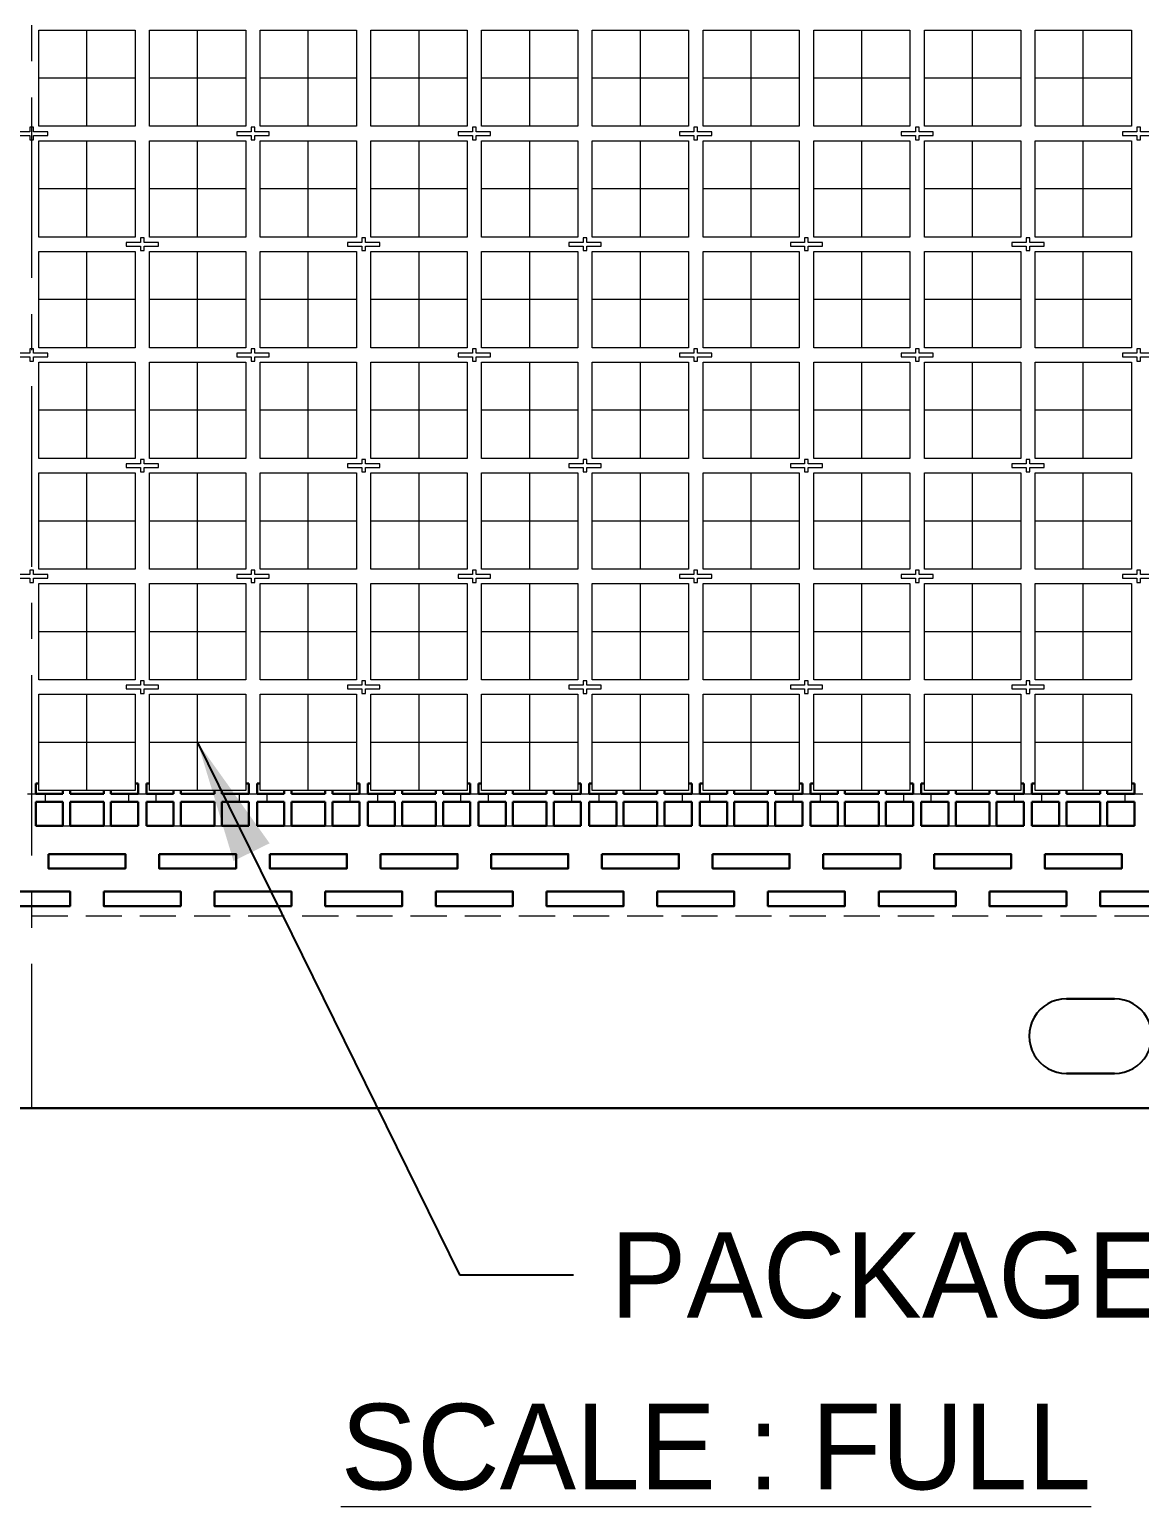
# Model space of a CAD drawing. Extents: x 1030 to 1169, y -270 to -166.
# Drawn here: x 1098.35 to 1121.41, y -270.36 to -239.67 of the extents above; entities that cross this region are included whole.
import ezdxf

# ---------------------------------------------------------------- set-up
doc = ezdxf.new("R2010")
doc.units = 0
doc.header["$LTSCALE"] = 3
doc.header["$MEASUREMENT"] = 0
for name, pattern in [('CENTER', [2, 1.25, -0.25, 0.25, -0.25]), ('HIDDEN', [0.375, 0.25, -0.125]), ('PHANTOM', [2.5, 1.25, -0.25, 0.25, -0.25, 0.25, -0.25])]:
    doc.linetypes.add(name, pattern=pattern)
doc.layers.add('5', color=90, linetype='Continuous')
for name, color, linetype, lineweight in [('CLIN', 1, 'CENTER', 15), ('DIM', 4, 'Continuous', 13), ('FULL METAL', 33, 'HIDDEN', 15), ('HIDN', 6, 'HIDDEN', 15), ('HIDN2', 3, 'HIDDEN', 15), ('OBJ', 3, 'Continuous', 30), ('OBJ1', 7, 'Continuous', 30), ('OBJ3', 40, 'Continuous', 30), ('PHANTOM', 5, 'PHANTOM', 15), ('TEXT', 2, 'Continuous', 20)]:
    doc.layers.add(name, color=color, linetype=linetype, lineweight=lineweight)
doc.dimstyles.new('3DEC X 1', dxfattribs={"dimtxt": 1.778, "dimasz": 2.54, "dimexe": 0.762, "dimexo": 0.762, "dimgap": 0.762, "dimtad": 0, "dimdec": 3, "dimzin": 0, "dimdsep": 46, "dimtxsty": 'Standard', "dimcen": 0, "dimadec": 0, "dimazin": 0, "dimtfac": 1, "dimtdec": 3, "dimtofl": 0, "dimtmove": 0, "dimatfit": 3, "dimfxl": 1, "dimtolj": 1, "dimtzin": 0, "dimarcsym": 0})

msp = doc.modelspace()

# ---------------------------------------------------------------- linework, layer by layer
at = {"layer": '5'}
for centre, start, end in [((1119.8886, -260.5839), 89.98855, 270.01145), ((1120.8889, -260.5839), 269.98855, 90.01145)]:
    msp.add_arc(centre, 0.7749, start, end, dxfattribs=at)
at = {"layer": 'CLIN'}
for p, q in [((1098.3882, -187.0839), (1098.3882, -262.0839)), ((1099.5382, -241.6839), (1099.5382, -239.6839)), ((1101.8382, -241.6839), (1101.8382, -239.6839)), ((1104.1382, -241.6839), (1104.1382, -239.6839)), ((1106.4382, -241.6839), (1106.4382, -239.6839)), ((1108.7382, -241.6839), (1108.7382, -239.6839)), ((1111.0382, -241.6839), (1111.0382, -239.6839)), ((1113.3382, -241.6839), (1113.3382, -239.6839)), ((1115.6382, -241.6839), (1115.6382, -239.6839)), ((1117.9382, -241.6839), (1117.9382, -239.6839)), ((1120.2382, -241.6839), (1120.2382, -239.6839)), ((1100.5382, -240.6839), (1098.5382, -240.6839)), ((1102.8382, -240.6839), (1100.8382, -240.6839)), ((1105.1382, -240.6839), (1103.1382, -240.6839)), ((1107.4382, -240.6839), (1105.4382, -240.6839)), ((1109.7382, -240.6839), (1107.7382, -240.6839)), ((1112.0382, -240.6839), (1110.0382, -240.6839)), ((1114.3382, -240.6839), (1112.3382, -240.6839)), ((1116.6382, -240.6839), (1114.6382, -240.6839)), ((1118.9382, -240.6839), (1116.9382, -240.6839)), ((1121.2382, -240.6839), (1119.2382, -240.6839)), ((1099.5382, -243.9839), (1099.5382, -241.9839)), ((1101.8382, -243.9839), (1101.8382, -241.9839)), ((1104.1382, -243.9839), (1104.1382, -241.9839)), ((1106.4382, -243.9839), (1106.4382, -241.9839)), ((1108.7382, -243.9839), (1108.7382, -241.9839)), ((1111.0382, -243.9839), (1111.0382, -241.9839)), ((1113.3382, -243.9839), (1113.3382, -241.9839)), ((1115.6382, -243.9839), (1115.6382, -241.9839)), ((1117.9382, -243.9839), (1117.9382, -241.9839)), ((1120.2382, -243.9839), (1120.2382, -241.9839)), ((1100.5382, -242.9839), (1098.5382, -242.9839)), ((1102.8382, -242.9839), (1100.8382, -242.9839)), ((1105.1382, -242.9839), (1103.1382, -242.9839)), ((1107.4382, -242.9839), (1105.4382, -242.9839)), ((1109.7382, -242.9839), (1107.7382, -242.9839)), ((1112.0382, -242.9839), (1110.0382, -242.9839)), ((1114.3382, -242.9839), (1112.3382, -242.9839)), ((1116.6382, -242.9839), (1114.6382, -242.9839)), ((1118.9382, -242.9839), (1116.9382, -242.9839)), ((1121.2382, -242.9839), (1119.2382, -242.9839)), ((1099.5382, -246.2839), (1099.5382, -244.2839)), ((1101.8382, -246.2839), (1101.8382, -244.2839)), ((1104.1382, -246.2839), (1104.1382, -244.2839)), ((1106.4382, -246.2839), (1106.4382, -244.2839)), ((1108.7382, -246.2839), (1108.7382, -244.2839)), ((1111.0382, -246.2839), (1111.0382, -244.2839)), ((1113.3382, -246.2839), (1113.3382, -244.2839)), ((1115.6382, -246.2839), (1115.6382, -244.2839)), ((1117.9382, -246.2839), (1117.9382, -244.2839)), ((1120.2382, -246.2839), (1120.2382, -244.2839)), ((1100.5382, -245.2839), (1098.5382, -245.2839)), ((1102.8382, -245.2839), (1100.8382, -245.2839)), ((1105.1382, -245.2839), (1103.1382, -245.2839)), ((1107.4382, -245.2839), (1105.4382, -245.2839)), ((1109.7382, -245.2839), (1107.7382, -245.2839)), ((1112.0382, -245.2839), (1110.0382, -245.2839)), ((1114.3382, -245.2839), (1112.3382, -245.2839)), ((1116.6382, -245.2839), (1114.6382, -245.2839)), ((1118.9382, -245.2839), (1116.9382, -245.2839)), ((1121.2382, -245.2839), (1119.2382, -245.2839)), ((1099.5382, -248.5839), (1099.5382, -246.5839)), ((1101.8382, -248.5839), (1101.8382, -246.5839)), ((1104.1382, -248.5839), (1104.1382, -246.5839)), ((1106.4382, -248.5839), (1106.4382, -246.5839)), ((1108.7382, -248.5839), (1108.7382, -246.5839)), ((1111.0382, -248.5839), (1111.0382, -246.5839)), ((1113.3382, -248.5839), (1113.3382, -246.5839)), ((1115.6382, -248.5839), (1115.6382, -246.5839)), ((1117.9382, -248.5839), (1117.9382, -246.5839)), ((1120.2382, -248.5839), (1120.2382, -246.5839)), ((1100.5382, -247.5839), (1098.5382, -247.5839)), ((1102.8382, -247.5839), (1100.8382, -247.5839)), ((1105.1382, -247.5839), (1103.1382, -247.5839)), ((1107.4382, -247.5839), (1105.4382, -247.5839)), ((1109.7382, -247.5839), (1107.7382, -247.5839)), ((1112.0382, -247.5839), (1110.0382, -247.5839)), ((1114.3382, -247.5839), (1112.3382, -247.5839)), ((1116.6382, -247.5839), (1114.6382, -247.5839)), ((1118.9382, -247.5839), (1116.9382, -247.5839)), ((1121.2382, -247.5839), (1119.2382, -247.5839)), ((1099.5382, -250.8839), (1099.5382, -248.8839)), ((1101.8382, -250.8839), (1101.8382, -248.8839)), ((1104.1382, -250.8839), (1104.1382, -248.8839)), ((1106.4382, -250.8839), (1106.4382, -248.8839)), ((1108.7382, -250.8839), (1108.7382, -248.8839)), ((1111.0382, -250.8839), (1111.0382, -248.8839)), ((1113.3382, -250.8839), (1113.3382, -248.8839)), ((1115.6382, -250.8839), (1115.6382, -248.8839)), ((1117.9382, -250.8839), (1117.9382, -248.8839)), ((1120.2382, -250.8839), (1120.2382, -248.8839)), ((1100.5382, -249.8839), (1098.5382, -249.8839)), ((1102.8382, -249.8839), (1100.8382, -249.8839)), ((1105.1382, -249.8839), (1103.1382, -249.8839)), ((1107.4382, -249.8839), (1105.4382, -249.8839)), ((1109.7382, -249.8839), (1107.7382, -249.8839)), ((1112.0382, -249.8839), (1110.0382, -249.8839)), ((1114.3382, -249.8839), (1112.3382, -249.8839)), ((1116.6382, -249.8839), (1114.6382, -249.8839)), ((1118.9382, -249.8839), (1116.9382, -249.8839)), ((1121.2382, -249.8839), (1119.2382, -249.8839)), ((1099.5382, -253.1839), (1099.5382, -251.1839)), ((1101.8382, -253.1839), (1101.8382, -251.1839)), ((1104.1382, -253.1839), (1104.1382, -251.1839)), ((1106.4382, -253.1839), (1106.4382, -251.1839)), ((1108.7382, -253.1839), (1108.7382, -251.1839)), ((1111.0382, -253.1839), (1111.0382, -251.1839)), ((1113.3382, -253.1839), (1113.3382, -251.1839)), ((1115.6382, -253.1839), (1115.6382, -251.1839)), ((1117.9382, -253.1839), (1117.9382, -251.1839)), ((1120.2382, -253.1839), (1120.2382, -251.1839)), ((1100.5382, -252.1839), (1098.5382, -252.1839)), ((1102.8382, -252.1839), (1100.8382, -252.1839)), ((1105.1382, -252.1839), (1103.1382, -252.1839)), ((1107.4382, -252.1839), (1105.4382, -252.1839)), ((1109.7382, -252.1839), (1107.7382, -252.1839)), ((1112.0382, -252.1839), (1110.0382, -252.1839)), ((1114.3382, -252.1839), (1112.3382, -252.1839)), ((1116.6382, -252.1839), (1114.6382, -252.1839)), ((1118.9382, -252.1839), (1116.9382, -252.1839)), ((1121.2382, -252.1839), (1119.2382, -252.1839)), ((1099.5382, -255.4839), (1099.5382, -253.4839)), ((1101.8382, -255.4839), (1101.8382, -253.4839)), ((1104.1382, -255.4839), (1104.1382, -253.4839)), ((1106.4382, -255.4839), (1106.4382, -253.4839)), ((1108.7382, -255.4839), (1108.7382, -253.4839)), ((1111.0382, -255.4839), (1111.0382, -253.4839)), ((1113.3382, -255.4839), (1113.3382, -253.4839)), ((1115.6382, -255.4839), (1115.6382, -253.4839)), ((1117.9382, -255.4839), (1117.9382, -253.4839)), ((1120.2382, -255.4839), (1120.2382, -253.4839)), ((1100.5382, -254.4839), (1098.5382, -254.4839)), ((1102.8382, -254.4839), (1100.8382, -254.4839)), ((1105.1382, -254.4839), (1103.1382, -254.4839)), ((1107.4382, -254.4839), (1105.4382, -254.4839)), ((1109.7382, -254.4839), (1107.7382, -254.4839)), ((1112.0382, -254.4839), (1110.0382, -254.4839)), ((1114.3382, -254.4839), (1112.3382, -254.4839)), ((1116.6382, -254.4839), (1114.6382, -254.4839)), ((1118.9382, -254.4839), (1116.9382, -254.4839)), ((1121.2382, -254.4839), (1119.2382, -254.4839))]:
    msp.add_line(p, q, dxfattribs=at)
at = {"layer": 'FULL METAL'}
for points in [[(1098.0532, -241.8719), (1098.3502, -241.8719), (1098.3502, -241.9639), (1098.4262, -241.9639), (1098.4262, -241.8719), (1098.7232, -241.8719), (1098.7232, -241.7959), (1098.4262, -241.7959), (1098.4262, -241.7039), (1098.3502, -241.7039), (1098.3502, -241.7959), (1098.0532, -241.7959)], [(1102.6532, -241.8719), (1102.9502, -241.8719), (1102.9502, -241.9639), (1103.0262, -241.9639), (1103.0262, -241.8719), (1103.3232, -241.8719), (1103.3232, -241.7959), (1103.0262, -241.7959), (1103.0262, -241.7039), (1102.9502, -241.7039), (1102.9502, -241.7959), (1102.6532, -241.7959)], [(1107.2532, -241.8719), (1107.5502, -241.8719), (1107.5502, -241.9639), (1107.6262, -241.9639), (1107.6262, -241.8719), (1107.9232, -241.8719), (1107.9232, -241.7959), (1107.6262, -241.7959), (1107.6262, -241.7039), (1107.5502, -241.7039), (1107.5502, -241.7959), (1107.2532, -241.7959)], [(1111.8532, -241.8719), (1112.1502, -241.8719), (1112.1502, -241.9639), (1112.2262, -241.9639), (1112.2262, -241.8719), (1112.5232, -241.8719), (1112.5232, -241.7959), (1112.2262, -241.7959), (1112.2262, -241.7039), (1112.1502, -241.7039), (1112.1502, -241.7959), (1111.8532, -241.7959)], [(1116.4532, -241.8719), (1116.7502, -241.8719), (1116.7502, -241.9639), (1116.8262, -241.9639), (1116.8262, -241.8719), (1117.1232, -241.8719), (1117.1232, -241.7959), (1116.8262, -241.7959), (1116.8262, -241.7039), (1116.7502, -241.7039), (1116.7502, -241.7959), (1116.4532, -241.7959)], [(1121.0532, -241.8719), (1121.3502, -241.8719), (1121.3502, -241.9639), (1121.4262, -241.9639), (1121.4262, -241.8719), (1121.7232, -241.8719), (1121.7232, -241.7959), (1121.4262, -241.7959), (1121.4262, -241.7039), (1121.3502, -241.7039), (1121.3502, -241.7959), (1121.0532, -241.7959)], [(1100.3532, -244.1719), (1100.6502, -244.1719), (1100.6502, -244.2639), (1100.7262, -244.2639), (1100.7262, -244.1719), (1101.0232, -244.1719), (1101.0232, -244.0959), (1100.7262, -244.0959), (1100.7262, -244.0039), (1100.6502, -244.0039), (1100.6502, -244.0959), (1100.3532, -244.0959)], [(1104.9532, -244.1719), (1105.2502, -244.1719), (1105.2502, -244.2639), (1105.3262, -244.2639), (1105.3262, -244.1719), (1105.6232, -244.1719), (1105.6232, -244.0959), (1105.3262, -244.0959), (1105.3262, -244.0039), (1105.2502, -244.0039), (1105.2502, -244.0959), (1104.9532, -244.0959)], [(1109.5532, -244.1719), (1109.8502, -244.1719), (1109.8502, -244.2639), (1109.9262, -244.2639), (1109.9262, -244.1719), (1110.2232, -244.1719), (1110.2232, -244.0959), (1109.9262, -244.0959), (1109.9262, -244.0039), (1109.8502, -244.0039), (1109.8502, -244.0959), (1109.5532, -244.0959)], [(1114.1532, -244.1719), (1114.4502, -244.1719), (1114.4502, -244.2639), (1114.5262, -244.2639), (1114.5262, -244.1719), (1114.8232, -244.1719), (1114.8232, -244.0959), (1114.5262, -244.0959), (1114.5262, -244.0039), (1114.4502, -244.0039), (1114.4502, -244.0959), (1114.1532, -244.0959)], [(1118.7532, -244.1719), (1119.0502, -244.1719), (1119.0502, -244.2639), (1119.1262, -244.2639), (1119.1262, -244.1719), (1119.4232, -244.1719), (1119.4232, -244.0959), (1119.1262, -244.0959), (1119.1262, -244.0039), (1119.0502, -244.0039), (1119.0502, -244.0959), (1118.7532, -244.0959)], [(1098.0532, -246.4719), (1098.3502, -246.4719), (1098.3502, -246.5639), (1098.4262, -246.5639), (1098.4262, -246.4719), (1098.7232, -246.4719), (1098.7232, -246.3959), (1098.4262, -246.3959), (1098.4262, -246.3039), (1098.3502, -246.3039), (1098.3502, -246.3959), (1098.0532, -246.3959)], [(1102.6532, -246.4719), (1102.9502, -246.4719), (1102.9502, -246.5639), (1103.0262, -246.5639), (1103.0262, -246.4719), (1103.3232, -246.4719), (1103.3232, -246.3959), (1103.0262, -246.3959), (1103.0262, -246.3039), (1102.9502, -246.3039), (1102.9502, -246.3959), (1102.6532, -246.3959)], [(1107.2532, -246.4719), (1107.5502, -246.4719), (1107.5502, -246.5639), (1107.6262, -246.5639), (1107.6262, -246.4719), (1107.9232, -246.4719), (1107.9232, -246.3959), (1107.6262, -246.3959), (1107.6262, -246.3039), (1107.5502, -246.3039), (1107.5502, -246.3959), (1107.2532, -246.3959)], [(1111.8532, -246.4719), (1112.1502, -246.4719), (1112.1502, -246.5639), (1112.2262, -246.5639), (1112.2262, -246.4719), (1112.5232, -246.4719), (1112.5232, -246.3959), (1112.2262, -246.3959), (1112.2262, -246.3039), (1112.1502, -246.3039), (1112.1502, -246.3959), (1111.8532, -246.3959)], [(1116.4532, -246.4719), (1116.7502, -246.4719), (1116.7502, -246.5639), (1116.8262, -246.5639), (1116.8262, -246.4719), (1117.1232, -246.4719), (1117.1232, -246.3959), (1116.8262, -246.3959), (1116.8262, -246.3039), (1116.7502, -246.3039), (1116.7502, -246.3959), (1116.4532, -246.3959)], [(1121.0532, -246.4719), (1121.3502, -246.4719), (1121.3502, -246.5639), (1121.4262, -246.5639), (1121.4262, -246.4719), (1121.7232, -246.4719), (1121.7232, -246.3959), (1121.4262, -246.3959), (1121.4262, -246.3039), (1121.3502, -246.3039), (1121.3502, -246.3959), (1121.0532, -246.3959)], [(1100.3532, -248.7719), (1100.6502, -248.7719), (1100.6502, -248.8639), (1100.7262, -248.8639), (1100.7262, -248.7719), (1101.0232, -248.7719), (1101.0232, -248.6959), (1100.7262, -248.6959), (1100.7262, -248.6039), (1100.6502, -248.6039), (1100.6502, -248.6959), (1100.3532, -248.6959)], [(1104.9532, -248.7719), (1105.2502, -248.7719), (1105.2502, -248.8639), (1105.3262, -248.8639), (1105.3262, -248.7719), (1105.6232, -248.7719), (1105.6232, -248.6959), (1105.3262, -248.6959), (1105.3262, -248.6039), (1105.2502, -248.6039), (1105.2502, -248.6959), (1104.9532, -248.6959)], [(1109.5532, -248.7719), (1109.8502, -248.7719), (1109.8502, -248.8639), (1109.9262, -248.8639), (1109.9262, -248.7719), (1110.2232, -248.7719), (1110.2232, -248.6959), (1109.9262, -248.6959), (1109.9262, -248.6039), (1109.8502, -248.6039), (1109.8502, -248.6959), (1109.5532, -248.6959)], [(1114.1532, -248.7719), (1114.4502, -248.7719), (1114.4502, -248.8639), (1114.5262, -248.8639), (1114.5262, -248.7719), (1114.8232, -248.7719), (1114.8232, -248.6959), (1114.5262, -248.6959), (1114.5262, -248.6039), (1114.4502, -248.6039), (1114.4502, -248.6959), (1114.1532, -248.6959)], [(1118.7532, -248.7719), (1119.0502, -248.7719), (1119.0502, -248.8639), (1119.1262, -248.8639), (1119.1262, -248.7719), (1119.4232, -248.7719), (1119.4232, -248.6959), (1119.1262, -248.6959), (1119.1262, -248.6039), (1119.0502, -248.6039), (1119.0502, -248.6959), (1118.7532, -248.6959)], [(1098.0532, -251.0719), (1098.3502, -251.0719), (1098.3502, -251.1639), (1098.4262, -251.1639), (1098.4262, -251.0719), (1098.7232, -251.0719), (1098.7232, -250.9959), (1098.4262, -250.9959), (1098.4262, -250.9039), (1098.3502, -250.9039), (1098.3502, -250.9959), (1098.0532, -250.9959)], [(1102.6532, -251.0719), (1102.9502, -251.0719), (1102.9502, -251.1639), (1103.0262, -251.1639), (1103.0262, -251.0719), (1103.3232, -251.0719), (1103.3232, -250.9959), (1103.0262, -250.9959), (1103.0262, -250.9039), (1102.9502, -250.9039), (1102.9502, -250.9959), (1102.6532, -250.9959)], [(1107.2532, -251.0719), (1107.5502, -251.0719), (1107.5502, -251.1639), (1107.6262, -251.1639), (1107.6262, -251.0719), (1107.9232, -251.0719), (1107.9232, -250.9959), (1107.6262, -250.9959), (1107.6262, -250.9039), (1107.5502, -250.9039), (1107.5502, -250.9959), (1107.2532, -250.9959)], [(1111.8532, -251.0719), (1112.1502, -251.0719), (1112.1502, -251.1639), (1112.2262, -251.1639), (1112.2262, -251.0719), (1112.5232, -251.0719), (1112.5232, -250.9959), (1112.2262, -250.9959), (1112.2262, -250.9039), (1112.1502, -250.9039), (1112.1502, -250.9959), (1111.8532, -250.9959)], [(1116.4532, -251.0719), (1116.7502, -251.0719), (1116.7502, -251.1639), (1116.8262, -251.1639), (1116.8262, -251.0719), (1117.1232, -251.0719), (1117.1232, -250.9959), (1116.8262, -250.9959), (1116.8262, -250.9039), (1116.7502, -250.9039), (1116.7502, -250.9959), (1116.4532, -250.9959)], [(1121.0532, -251.0719), (1121.3502, -251.0719), (1121.3502, -251.1639), (1121.4262, -251.1639), (1121.4262, -251.0719), (1121.7232, -251.0719), (1121.7232, -250.9959), (1121.4262, -250.9959), (1121.4262, -250.9039), (1121.3502, -250.9039), (1121.3502, -250.9959), (1121.0532, -250.9959)], [(1100.3532, -253.3719), (1100.6502, -253.3719), (1100.6502, -253.4639), (1100.7262, -253.4639), (1100.7262, -253.3719), (1101.0232, -253.3719), (1101.0232, -253.2959), (1100.7262, -253.2959), (1100.7262, -253.2039), (1100.6502, -253.2039), (1100.6502, -253.2959), (1100.3532, -253.2959)], [(1104.9532, -253.3719), (1105.2502, -253.3719), (1105.2502, -253.4639), (1105.3262, -253.4639), (1105.3262, -253.3719), (1105.6232, -253.3719), (1105.6232, -253.2959), (1105.3262, -253.2959), (1105.3262, -253.2039), (1105.2502, -253.2039), (1105.2502, -253.2959), (1104.9532, -253.2959)], [(1109.5532, -253.3719), (1109.8502, -253.3719), (1109.8502, -253.4639), (1109.9262, -253.4639), (1109.9262, -253.3719), (1110.2232, -253.3719), (1110.2232, -253.2959), (1109.9262, -253.2959), (1109.9262, -253.2039), (1109.8502, -253.2039), (1109.8502, -253.2959), (1109.5532, -253.2959)], [(1114.1532, -253.3719), (1114.4502, -253.3719), (1114.4502, -253.4639), (1114.5262, -253.4639), (1114.5262, -253.3719), (1114.8232, -253.3719), (1114.8232, -253.2959), (1114.5262, -253.2959), (1114.5262, -253.2039), (1114.4502, -253.2039), (1114.4502, -253.2959), (1114.1532, -253.2959)], [(1118.7532, -253.3719), (1119.0502, -253.3719), (1119.0502, -253.4639), (1119.1262, -253.4639), (1119.1262, -253.3719), (1119.4232, -253.3719), (1119.4232, -253.2959), (1119.1262, -253.2959), (1119.1262, -253.2039), (1119.0502, -253.2039), (1119.0502, -253.2959), (1118.7532, -253.2959)]]:
    msp.add_lwpolyline(points, close=True, dxfattribs=at)
at = {"layer": 'HIDN'}
msp.add_lwpolyline([(1156.8882, -191.0839), (1039.8882, -191.0839), (1039.8882, -258.0839), (1156.8882, -258.0839)], close=True, dxfattribs=at)
at = {"layer": 'HIDN2'}
for p, q in [((1098.3032, -255.5489), (1098.4732, -255.5489)), ((1098.6732, -255.5489), (1098.6732, -255.7189)), ((1100.4032, -255.5489), (1100.4032, -255.7189)), ((1100.6032, -255.5489), (1100.7732, -255.5489)), ((1100.9732, -255.5489), (1100.9732, -255.7189)), ((1102.7032, -255.5489), (1102.7032, -255.7189)), ((1102.9032, -255.5489), (1103.0732, -255.5489)), ((1103.2732, -255.5489), (1103.2732, -255.7189)), ((1105.0032, -255.5489), (1105.0032, -255.7189)), ((1105.2032, -255.5489), (1105.3732, -255.5489)), ((1105.5732, -255.5489), (1105.5732, -255.7189)), ((1107.3032, -255.5489), (1107.3032, -255.7189)), ((1107.5032, -255.5489), (1107.6732, -255.5489)), ((1107.8732, -255.5489), (1107.8732, -255.7189)), ((1109.6032, -255.5489), (1109.6032, -255.7189)), ((1109.8032, -255.5489), (1109.9732, -255.5489)), ((1110.1732, -255.5489), (1110.1732, -255.7189)), ((1111.9032, -255.5489), (1111.9032, -255.7189)), ((1112.1032, -255.5489), (1112.2732, -255.5489)), ((1112.4732, -255.5489), (1112.4732, -255.7189)), ((1114.2032, -255.5489), (1114.2032, -255.7189)), ((1114.4032, -255.5489), (1114.5732, -255.5489)), ((1114.7732, -255.5489), (1114.7732, -255.7189)), ((1116.5032, -255.5489), (1116.5032, -255.7189)), ((1116.7032, -255.5489), (1116.8732, -255.5489)), ((1117.0732, -255.5489), (1117.0732, -255.7189)), ((1118.8032, -255.5489), (1118.8032, -255.7189)), ((1119.0032, -255.5489), (1119.1732, -255.5489)), ((1119.3732, -255.5489), (1119.3732, -255.7189)), ((1121.1032, -255.5489), (1121.1032, -255.7189)), ((1121.3032, -255.5489), (1121.4732, -255.5489)), ((1099.0382, -256.2189), (1099.1882, -256.2189)), ((1099.8882, -256.2189), (1100.0382, -256.2189)), ((1101.3382, -256.2189), (1101.4882, -256.2189)), ((1102.1882, -256.2189), (1102.3382, -256.2189)), ((1103.6382, -256.2189), (1103.7882, -256.2189)), ((1104.4882, -256.2189), (1104.6382, -256.2189)), ((1105.9382, -256.2189), (1106.0882, -256.2189)), ((1106.7882, -256.2189), (1106.9382, -256.2189)), ((1108.2382, -256.2189), (1108.3882, -256.2189)), ((1109.0882, -256.2189), (1109.2382, -256.2189)), ((1110.5382, -256.2189), (1110.6882, -256.2189)), ((1111.3882, -256.2189), (1111.5382, -256.2189)), ((1112.8382, -256.2189), (1112.9882, -256.2189)), ((1113.6882, -256.2189), (1113.8382, -256.2189)), ((1115.1382, -256.2189), (1115.2882, -256.2189)), ((1115.9882, -256.2189), (1116.1382, -256.2189)), ((1117.4382, -256.2189), (1117.5882, -256.2189)), ((1118.2882, -256.2189), (1118.4382, -256.2189)), ((1119.7382, -256.2189), (1119.8882, -256.2189)), ((1120.5882, -256.2189), (1120.7382, -256.2189))]:
    msp.add_line(p, q, dxfattribs=at)
at = {"layer": 'OBJ'}
for p, q in [((1119.8887, -259.8089), (1120.8887, -259.809)), ((1119.8887, -261.3589), (1120.8887, -261.3588)), ((1163.1194, -262.0839), (1040.3882, -262.0839))]:
    msp.add_line(p, q, dxfattribs=at)
at = {"layer": 'OBJ1'}
for points in [[(1098.7382, -256.8019), (1100.3382, -256.8019), (1100.3382, -257.1019), (1098.7382, -257.1019)], [(1101.0382, -256.8019), (1102.6382, -256.8019), (1102.6382, -257.1019), (1101.0382, -257.1019)], [(1103.3382, -256.8019), (1104.9382, -256.8019), (1104.9382, -257.1019), (1103.3382, -257.1019)], [(1105.6382, -256.8019), (1107.2382, -256.8019), (1107.2382, -257.1019), (1105.6382, -257.1019)], [(1107.9382, -256.8019), (1109.5382, -256.8019), (1109.5382, -257.1019), (1107.9382, -257.1019)], [(1110.2382, -256.8019), (1111.8382, -256.8019), (1111.8382, -257.1019), (1110.2382, -257.1019)], [(1112.5382, -256.8019), (1114.1382, -256.8019), (1114.1382, -257.1019), (1112.5382, -257.1019)], [(1114.8382, -256.8019), (1116.4382, -256.8019), (1116.4382, -257.1019), (1114.8382, -257.1019)], [(1117.1382, -256.8019), (1118.7382, -256.8019), (1118.7382, -257.1019), (1117.1382, -257.1019)], [(1119.4382, -256.8019), (1121.0382, -256.8019), (1121.0382, -257.1019), (1119.4382, -257.1019)], [(1097.5882, -257.5839), (1099.1882, -257.5839), (1099.1882, -257.8839), (1097.5882, -257.8839)], [(1099.8882, -257.5839), (1101.4882, -257.5839), (1101.4882, -257.8839), (1099.8882, -257.8839)], [(1102.1882, -257.5839), (1103.7882, -257.5839), (1103.7882, -257.8839), (1102.1882, -257.8839)], [(1104.4882, -257.5839), (1106.0882, -257.5839), (1106.0882, -257.8839), (1104.4882, -257.8839)], [(1106.7882, -257.5839), (1108.3882, -257.5839), (1108.3882, -257.8839), (1106.7882, -257.8839)], [(1109.0882, -257.5839), (1110.6882, -257.5839), (1110.6882, -257.8839), (1109.0882, -257.8839)], [(1111.3882, -257.5839), (1112.9882, -257.5839), (1112.9882, -257.8839), (1111.3882, -257.8839)], [(1113.6882, -257.5839), (1115.2882, -257.5839), (1115.2882, -257.8839), (1113.6882, -257.8839)], [(1115.9882, -257.5839), (1117.5882, -257.5839), (1117.5882, -257.8839), (1115.9882, -257.8839)], [(1118.2882, -257.5839), (1119.8882, -257.5839), (1119.8882, -257.8839), (1118.2882, -257.8839)], [(1120.5882, -257.5839), (1122.1882, -257.5839), (1122.1882, -257.8839), (1120.5882, -257.8839)]]:
    msp.add_lwpolyline(points, close=True, dxfattribs=at)
at = {"layer": 'OBJ3'}
for p, q in [((1098.4732, -255.5489), (1098.4732, -255.3339)), ((1098.5382, -255.3339), (1098.4732, -255.3339)), ((1099.0382, -255.5489), (1098.4732, -255.5489)), ((1099.0382, -255.4839), (1099.0382, -255.5489)), ((1099.1882, -255.4839), (1099.1882, -255.5489)), ((1099.8882, -255.5489), (1099.1882, -255.5489)), ((1099.8882, -255.4839), (1099.8882, -255.5489)), ((1100.0382, -255.4839), (1100.0382, -255.5489)), ((1100.6032, -255.5489), (1100.0382, -255.5489)), ((1100.5382, -255.3339), (1100.6032, -255.3339)), ((1100.6032, -255.5489), (1100.6032, -255.3339)), ((1100.7732, -255.5489), (1100.7732, -255.3339)), ((1100.8382, -255.3339), (1100.7732, -255.3339)), ((1101.3382, -255.5489), (1100.7732, -255.5489)), ((1101.3382, -255.4839), (1101.3382, -255.5489)), ((1101.4882, -255.4839), (1101.4882, -255.5489)), ((1102.1882, -255.5489), (1101.4882, -255.5489)), ((1102.1882, -255.4839), (1102.1882, -255.5489)), ((1102.3382, -255.4839), (1102.3382, -255.5489)), ((1102.9032, -255.5489), (1102.3382, -255.5489)), ((1102.8382, -255.3339), (1102.9032, -255.3339)), ((1102.9032, -255.5489), (1102.9032, -255.3339)), ((1103.0732, -255.5489), (1103.0732, -255.3339)), ((1103.1382, -255.3339), (1103.0732, -255.3339)), ((1103.6382, -255.5489), (1103.0732, -255.5489)), ((1103.6382, -255.4839), (1103.6382, -255.5489)), ((1103.7882, -255.4839), (1103.7882, -255.5489)), ((1104.4882, -255.5489), (1103.7882, -255.5489)), ((1104.4882, -255.4839), (1104.4882, -255.5489)), ((1104.6382, -255.4839), (1104.6382, -255.5489)), ((1105.2032, -255.5489), (1104.6382, -255.5489)), ((1105.1382, -255.3339), (1105.2032, -255.3339)), ((1105.2032, -255.5489), (1105.2032, -255.3339)), ((1105.3732, -255.5489), (1105.3732, -255.3339)), ((1105.4382, -255.3339), (1105.3732, -255.3339)), ((1105.9382, -255.5489), (1105.3732, -255.5489)), ((1105.9382, -255.4839), (1105.9382, -255.5489)), ((1106.0882, -255.4839), (1106.0882, -255.5489)), ((1106.7882, -255.5489), (1106.0882, -255.5489)), ((1106.7882, -255.4839), (1106.7882, -255.5489)), ((1106.9382, -255.4839), (1106.9382, -255.5489)), ((1107.5032, -255.5489), (1106.9382, -255.5489)), ((1107.4382, -255.3339), (1107.5032, -255.3339)), ((1107.5032, -255.5489), (1107.5032, -255.3339)), ((1107.6732, -255.5489), (1107.6732, -255.3339)), ((1107.7382, -255.3339), (1107.6732, -255.3339)), ((1108.2382, -255.5489), (1107.6732, -255.5489)), ((1108.2382, -255.4839), (1108.2382, -255.5489)), ((1108.3882, -255.4839), (1108.3882, -255.5489)), ((1109.0882, -255.5489), (1108.3882, -255.5489)), ((1109.0882, -255.4839), (1109.0882, -255.5489)), ((1109.2382, -255.4839), (1109.2382, -255.5489)), ((1109.8032, -255.5489), (1109.2382, -255.5489)), ((1109.7382, -255.3339), (1109.8032, -255.3339)), ((1109.8032, -255.5489), (1109.8032, -255.3339)), ((1109.9732, -255.5489), (1109.9732, -255.3339)), ((1110.0382, -255.3339), (1109.9732, -255.3339)), ((1110.5382, -255.5489), (1109.9732, -255.5489)), ((1110.5382, -255.4839), (1110.5382, -255.5489)), ((1110.6882, -255.4839), (1110.6882, -255.5489)), ((1111.3882, -255.5489), (1110.6882, -255.5489)), ((1111.3882, -255.4839), (1111.3882, -255.5489)), ((1111.5382, -255.4839), (1111.5382, -255.5489)), ((1112.1032, -255.5489), (1111.5382, -255.5489)), ((1112.0382, -255.3339), (1112.1032, -255.3339)), ((1112.1032, -255.5489), (1112.1032, -255.3339)), ((1112.2732, -255.5489), (1112.2732, -255.3339)), ((1112.3382, -255.3339), (1112.2732, -255.3339)), ((1112.8382, -255.5489), (1112.2732, -255.5489)), ((1112.8382, -255.4839), (1112.8382, -255.5489)), ((1112.9882, -255.4839), (1112.9882, -255.5489)), ((1113.6882, -255.5489), (1112.9882, -255.5489)), ((1113.6882, -255.4839), (1113.6882, -255.5489)), ((1113.8382, -255.4839), (1113.8382, -255.5489)), ((1114.4032, -255.5489), (1113.8382, -255.5489)), ((1114.3382, -255.3339), (1114.4032, -255.3339)), ((1114.4032, -255.5489), (1114.4032, -255.3339)), ((1114.5732, -255.5489), (1114.5732, -255.3339)), ((1114.6382, -255.3339), (1114.5732, -255.3339)), ((1115.1382, -255.5489), (1114.5732, -255.5489)), ((1115.1382, -255.4839), (1115.1382, -255.5489)), ((1115.2882, -255.4839), (1115.2882, -255.5489)), ((1115.9882, -255.5489), (1115.2882, -255.5489)), ((1115.9882, -255.4839), (1115.9882, -255.5489)), ((1116.1382, -255.4839), (1116.1382, -255.5489)), ((1116.7032, -255.5489), (1116.1382, -255.5489)), ((1116.6382, -255.3339), (1116.7032, -255.3339)), ((1116.7032, -255.5489), (1116.7032, -255.3339)), ((1116.8732, -255.5489), (1116.8732, -255.3339)), ((1116.9382, -255.3339), (1116.8732, -255.3339)), ((1117.4382, -255.5489), (1116.8732, -255.5489)), ((1117.4382, -255.4839), (1117.4382, -255.5489)), ((1117.5882, -255.4839), (1117.5882, -255.5489)), ((1118.2882, -255.5489), (1117.5882, -255.5489)), ((1118.2882, -255.4839), (1118.2882, -255.5489)), ((1118.4382, -255.4839), (1118.4382, -255.5489)), ((1119.0032, -255.5489), (1118.4382, -255.5489)), ((1118.9382, -255.3339), (1119.0032, -255.3339)), ((1119.0032, -255.5489), (1119.0032, -255.3339)), ((1119.1732, -255.5489), (1119.1732, -255.3339)), ((1119.2382, -255.3339), (1119.1732, -255.3339)), ((1119.7382, -255.5489), (1119.1732, -255.5489)), ((1119.7382, -255.4839), (1119.7382, -255.5489)), ((1119.8882, -255.4839), (1119.8882, -255.5489)), ((1120.5882, -255.5489), (1119.8882, -255.5489)), ((1120.5882, -255.4839), (1120.5882, -255.5489)), ((1120.7382, -255.4839), (1120.7382, -255.5489)), ((1121.3032, -255.5489), (1120.7382, -255.5489)), ((1121.2382, -255.3339), (1121.3032, -255.3339)), ((1121.3032, -255.5489), (1121.3032, -255.3339)), ((1098.4732, -255.7189), (1099.0382, -255.7189)), ((1098.4732, -256.2189), (1098.4732, -255.7189)), ((1099.0382, -256.2189), (1099.0382, -255.7189)), ((1099.1882, -255.7189), (1099.8882, -255.7189)), ((1099.1882, -256.2189), (1099.1882, -255.7189)), ((1099.8882, -256.2189), (1099.8882, -255.7189)), ((1100.0382, -255.7189), (1100.6032, -255.7189)), ((1100.0382, -256.2189), (1100.0382, -255.7189)), ((1100.6032, -256.2189), (1100.6032, -255.7189)), ((1100.7732, -255.7189), (1101.3382, -255.7189)), ((1100.7732, -256.2189), (1100.7732, -255.7189)), ((1101.3382, -256.2189), (1101.3382, -255.7189)), ((1101.4882, -255.7189), (1102.1882, -255.7189)), ((1101.4882, -256.2189), (1101.4882, -255.7189)), ((1102.1882, -256.2189), (1102.1882, -255.7189)), ((1102.3382, -255.7189), (1102.9032, -255.7189)), ((1102.3382, -256.2189), (1102.3382, -255.7189)), ((1102.9032, -256.2189), (1102.9032, -255.7189)), ((1103.0732, -255.7189), (1103.6382, -255.7189)), ((1103.0732, -256.2189), (1103.0732, -255.7189)), ((1103.6382, -256.2189), (1103.6382, -255.7189)), ((1103.7882, -255.7189), (1104.4882, -255.7189)), ((1103.7882, -256.2189), (1103.7882, -255.7189)), ((1104.4882, -256.2189), (1104.4882, -255.7189)), ((1104.6382, -255.7189), (1105.2032, -255.7189)), ((1104.6382, -256.2189), (1104.6382, -255.7189)), ((1105.2032, -256.2189), (1105.2032, -255.7189)), ((1105.3732, -255.7189), (1105.9382, -255.7189)), ((1105.3732, -256.2189), (1105.3732, -255.7189)), ((1105.9382, -256.2189), (1105.9382, -255.7189)), ((1106.0882, -255.7189), (1106.7882, -255.7189)), ((1106.0882, -256.2189), (1106.0882, -255.7189)), ((1106.7882, -256.2189), (1106.7882, -255.7189)), ((1106.9382, -255.7189), (1107.5032, -255.7189)), ((1106.9382, -256.2189), (1106.9382, -255.7189)), ((1107.5032, -256.2189), (1107.5032, -255.7189)), ((1107.6732, -255.7189), (1108.2382, -255.7189)), ((1107.6732, -256.2189), (1107.6732, -255.7189)), ((1108.2382, -256.2189), (1108.2382, -255.7189)), ((1108.3882, -255.7189), (1109.0882, -255.7189)), ((1108.3882, -256.2189), (1108.3882, -255.7189)), ((1109.0882, -256.2189), (1109.0882, -255.7189)), ((1109.2382, -255.7189), (1109.8032, -255.7189)), ((1109.2382, -256.2189), (1109.2382, -255.7189)), ((1109.8032, -256.2189), (1109.8032, -255.7189)), ((1109.9732, -255.7189), (1110.5382, -255.7189)), ((1109.9732, -256.2189), (1109.9732, -255.7189)), ((1110.5382, -256.2189), (1110.5382, -255.7189)), ((1110.6882, -255.7189), (1111.3882, -255.7189)), ((1110.6882, -256.2189), (1110.6882, -255.7189)), ((1111.3882, -256.2189), (1111.3882, -255.7189)), ((1111.5382, -255.7189), (1112.1032, -255.7189)), ((1111.5382, -256.2189), (1111.5382, -255.7189)), ((1112.1032, -256.2189), (1112.1032, -255.7189)), ((1112.2732, -255.7189), (1112.8382, -255.7189)), ((1112.2732, -256.2189), (1112.2732, -255.7189)), ((1112.8382, -256.2189), (1112.8382, -255.7189)), ((1112.9882, -255.7189), (1113.6882, -255.7189)), ((1112.9882, -256.2189), (1112.9882, -255.7189)), ((1113.6882, -256.2189), (1113.6882, -255.7189)), ((1113.8382, -255.7189), (1114.4032, -255.7189)), ((1113.8382, -256.2189), (1113.8382, -255.7189)), ((1114.4032, -256.2189), (1114.4032, -255.7189)), ((1114.5732, -255.7189), (1115.1382, -255.7189)), ((1114.5732, -256.2189), (1114.5732, -255.7189)), ((1115.1382, -256.2189), (1115.1382, -255.7189)), ((1115.2882, -255.7189), (1115.9882, -255.7189)), ((1115.2882, -256.2189), (1115.2882, -255.7189)), ((1115.9882, -256.2189), (1115.9882, -255.7189)), ((1116.1382, -255.7189), (1116.7032, -255.7189)), ((1116.1382, -256.2189), (1116.1382, -255.7189)), ((1116.7032, -256.2189), (1116.7032, -255.7189)), ((1116.8732, -255.7189), (1117.4382, -255.7189)), ((1116.8732, -256.2189), (1116.8732, -255.7189)), ((1117.4382, -256.2189), (1117.4382, -255.7189)), ((1117.5882, -255.7189), (1118.2882, -255.7189)), ((1117.5882, -256.2189), (1117.5882, -255.7189)), ((1118.2882, -256.2189), (1118.2882, -255.7189)), ((1118.4382, -255.7189), (1119.0032, -255.7189)), ((1118.4382, -256.2189), (1118.4382, -255.7189)), ((1119.0032, -256.2189), (1119.0032, -255.7189)), ((1119.1732, -255.7189), (1119.7382, -255.7189)), ((1119.1732, -256.2189), (1119.1732, -255.7189)), ((1119.7382, -256.2189), (1119.7382, -255.7189)), ((1119.8882, -255.7189), (1120.5882, -255.7189)), ((1119.8882, -256.2189), (1119.8882, -255.7189)), ((1120.5882, -256.2189), (1120.5882, -255.7189)), ((1120.7382, -255.7189), (1121.3032, -255.7189)), ((1120.7382, -256.2189), (1120.7382, -255.7189)), ((1121.3032, -256.2189), (1121.3032, -255.7189)), ((1099.0382, -256.2189), (1098.4732, -256.2189)), ((1099.8882, -256.2189), (1099.1882, -256.2189)), ((1100.6032, -256.2189), (1100.0382, -256.2189)), ((1101.3382, -256.2189), (1100.7732, -256.2189)), ((1102.1882, -256.2189), (1101.4882, -256.2189)), ((1102.9032, -256.2189), (1102.3382, -256.2189)), ((1103.6382, -256.2189), (1103.0732, -256.2189)), ((1104.4882, -256.2189), (1103.7882, -256.2189)), ((1105.2032, -256.2189), (1104.6382, -256.2189)), ((1105.9382, -256.2189), (1105.3732, -256.2189)), ((1106.7882, -256.2189), (1106.0882, -256.2189)), ((1107.5032, -256.2189), (1106.9382, -256.2189)), ((1108.2382, -256.2189), (1107.6732, -256.2189)), ((1109.0882, -256.2189), (1108.3882, -256.2189)), ((1109.8032, -256.2189), (1109.2382, -256.2189)), ((1110.5382, -256.2189), (1109.9732, -256.2189)), ((1111.3882, -256.2189), (1110.6882, -256.2189)), ((1112.1032, -256.2189), (1111.5382, -256.2189)), ((1112.8382, -256.2189), (1112.2732, -256.2189)), ((1113.6882, -256.2189), (1112.9882, -256.2189)), ((1114.4032, -256.2189), (1113.8382, -256.2189)), ((1115.1382, -256.2189), (1114.5732, -256.2189)), ((1115.9882, -256.2189), (1115.2882, -256.2189)), ((1116.7032, -256.2189), (1116.1382, -256.2189)), ((1117.4382, -256.2189), (1116.8732, -256.2189)), ((1118.2882, -256.2189), (1117.5882, -256.2189)), ((1119.0032, -256.2189), (1118.4382, -256.2189)), ((1119.7382, -256.2189), (1119.1732, -256.2189)), ((1120.5882, -256.2189), (1119.8882, -256.2189)), ((1121.3032, -256.2189), (1120.7382, -256.2189))]:
    msp.add_line(p, q, dxfattribs=at)
at = {"layer": 'PHANTOM'}
for points in [[(1100.5382, -241.6839), (1098.5382, -241.6839), (1098.5382, -239.6839), (1100.5382, -239.6839)], [(1102.8382, -241.6839), (1100.8382, -241.6839), (1100.8382, -239.6839), (1102.8382, -239.6839)], [(1105.1382, -241.6839), (1103.1382, -241.6839), (1103.1382, -239.6839), (1105.1382, -239.6839)], [(1107.4382, -241.6839), (1105.4382, -241.6839), (1105.4382, -239.6839), (1107.4382, -239.6839)], [(1109.7382, -241.6839), (1107.7382, -241.6839), (1107.7382, -239.6839), (1109.7382, -239.6839)], [(1112.0382, -241.6839), (1110.0382, -241.6839), (1110.0382, -239.6839), (1112.0382, -239.6839)], [(1114.3382, -241.6839), (1112.3382, -241.6839), (1112.3382, -239.6839), (1114.3382, -239.6839)], [(1116.6382, -241.6839), (1114.6382, -241.6839), (1114.6382, -239.6839), (1116.6382, -239.6839)], [(1118.9382, -241.6839), (1116.9382, -241.6839), (1116.9382, -239.6839), (1118.9382, -239.6839)], [(1121.2382, -241.6839), (1119.2382, -241.6839), (1119.2382, -239.6839), (1121.2382, -239.6839)], [(1100.5382, -243.9839), (1098.5382, -243.9839), (1098.5382, -241.9839), (1100.5382, -241.9839)], [(1102.8382, -243.9839), (1100.8382, -243.9839), (1100.8382, -241.9839), (1102.8382, -241.9839)], [(1105.1382, -243.9839), (1103.1382, -243.9839), (1103.1382, -241.9839), (1105.1382, -241.9839)], [(1107.4382, -243.9839), (1105.4382, -243.9839), (1105.4382, -241.9839), (1107.4382, -241.9839)], [(1109.7382, -243.9839), (1107.7382, -243.9839), (1107.7382, -241.9839), (1109.7382, -241.9839)], [(1112.0382, -243.9839), (1110.0382, -243.9839), (1110.0382, -241.9839), (1112.0382, -241.9839)], [(1114.3382, -243.9839), (1112.3382, -243.9839), (1112.3382, -241.9839), (1114.3382, -241.9839)], [(1116.6382, -243.9839), (1114.6382, -243.9839), (1114.6382, -241.9839), (1116.6382, -241.9839)], [(1118.9382, -243.9839), (1116.9382, -243.9839), (1116.9382, -241.9839), (1118.9382, -241.9839)], [(1121.2382, -243.9839), (1119.2382, -243.9839), (1119.2382, -241.9839), (1121.2382, -241.9839)], [(1100.5382, -246.2839), (1098.5382, -246.2839), (1098.5382, -244.2839), (1100.5382, -244.2839)], [(1102.8382, -246.2839), (1100.8382, -246.2839), (1100.8382, -244.2839), (1102.8382, -244.2839)], [(1105.1382, -246.2839), (1103.1382, -246.2839), (1103.1382, -244.2839), (1105.1382, -244.2839)], [(1107.4382, -246.2839), (1105.4382, -246.2839), (1105.4382, -244.2839), (1107.4382, -244.2839)], [(1109.7382, -246.2839), (1107.7382, -246.2839), (1107.7382, -244.2839), (1109.7382, -244.2839)], [(1112.0382, -246.2839), (1110.0382, -246.2839), (1110.0382, -244.2839), (1112.0382, -244.2839)], [(1114.3382, -246.2839), (1112.3382, -246.2839), (1112.3382, -244.2839), (1114.3382, -244.2839)], [(1116.6382, -246.2839), (1114.6382, -246.2839), (1114.6382, -244.2839), (1116.6382, -244.2839)], [(1118.9382, -246.2839), (1116.9382, -246.2839), (1116.9382, -244.2839), (1118.9382, -244.2839)], [(1121.2382, -246.2839), (1119.2382, -246.2839), (1119.2382, -244.2839), (1121.2382, -244.2839)], [(1100.5382, -248.5839), (1098.5382, -248.5839), (1098.5382, -246.5839), (1100.5382, -246.5839)], [(1102.8382, -248.5839), (1100.8382, -248.5839), (1100.8382, -246.5839), (1102.8382, -246.5839)], [(1105.1382, -248.5839), (1103.1382, -248.5839), (1103.1382, -246.5839), (1105.1382, -246.5839)], [(1107.4382, -248.5839), (1105.4382, -248.5839), (1105.4382, -246.5839), (1107.4382, -246.5839)], [(1109.7382, -248.5839), (1107.7382, -248.5839), (1107.7382, -246.5839), (1109.7382, -246.5839)], [(1112.0382, -248.5839), (1110.0382, -248.5839), (1110.0382, -246.5839), (1112.0382, -246.5839)], [(1114.3382, -248.5839), (1112.3382, -248.5839), (1112.3382, -246.5839), (1114.3382, -246.5839)], [(1116.6382, -248.5839), (1114.6382, -248.5839), (1114.6382, -246.5839), (1116.6382, -246.5839)], [(1118.9382, -248.5839), (1116.9382, -248.5839), (1116.9382, -246.5839), (1118.9382, -246.5839)], [(1121.2382, -248.5839), (1119.2382, -248.5839), (1119.2382, -246.5839), (1121.2382, -246.5839)], [(1100.5382, -250.8839), (1098.5382, -250.8839), (1098.5382, -248.8839), (1100.5382, -248.8839)], [(1102.8382, -250.8839), (1100.8382, -250.8839), (1100.8382, -248.8839), (1102.8382, -248.8839)], [(1105.1382, -250.8839), (1103.1382, -250.8839), (1103.1382, -248.8839), (1105.1382, -248.8839)], [(1107.4382, -250.8839), (1105.4382, -250.8839), (1105.4382, -248.8839), (1107.4382, -248.8839)], [(1109.7382, -250.8839), (1107.7382, -250.8839), (1107.7382, -248.8839), (1109.7382, -248.8839)], [(1112.0382, -250.8839), (1110.0382, -250.8839), (1110.0382, -248.8839), (1112.0382, -248.8839)], [(1114.3382, -250.8839), (1112.3382, -250.8839), (1112.3382, -248.8839), (1114.3382, -248.8839)], [(1116.6382, -250.8839), (1114.6382, -250.8839), (1114.6382, -248.8839), (1116.6382, -248.8839)], [(1118.9382, -250.8839), (1116.9382, -250.8839), (1116.9382, -248.8839), (1118.9382, -248.8839)], [(1121.2382, -250.8839), (1119.2382, -250.8839), (1119.2382, -248.8839), (1121.2382, -248.8839)], [(1100.5382, -253.1839), (1098.5382, -253.1839), (1098.5382, -251.1839), (1100.5382, -251.1839)], [(1102.8382, -253.1839), (1100.8382, -253.1839), (1100.8382, -251.1839), (1102.8382, -251.1839)], [(1105.1382, -253.1839), (1103.1382, -253.1839), (1103.1382, -251.1839), (1105.1382, -251.1839)], [(1107.4382, -253.1839), (1105.4382, -253.1839), (1105.4382, -251.1839), (1107.4382, -251.1839)], [(1109.7382, -253.1839), (1107.7382, -253.1839), (1107.7382, -251.1839), (1109.7382, -251.1839)], [(1112.0382, -253.1839), (1110.0382, -253.1839), (1110.0382, -251.1839), (1112.0382, -251.1839)], [(1114.3382, -253.1839), (1112.3382, -253.1839), (1112.3382, -251.1839), (1114.3382, -251.1839)], [(1116.6382, -253.1839), (1114.6382, -253.1839), (1114.6382, -251.1839), (1116.6382, -251.1839)], [(1118.9382, -253.1839), (1116.9382, -253.1839), (1116.9382, -251.1839), (1118.9382, -251.1839)], [(1121.2382, -253.1839), (1119.2382, -253.1839), (1119.2382, -251.1839), (1121.2382, -251.1839)], [(1100.5382, -255.4839), (1098.5382, -255.4839), (1098.5382, -253.4839), (1100.5382, -253.4839)], [(1102.8382, -255.4839), (1100.8382, -255.4839), (1100.8382, -253.4839), (1102.8382, -253.4839)], [(1105.1382, -255.4839), (1103.1382, -255.4839), (1103.1382, -253.4839), (1105.1382, -253.4839)], [(1107.4382, -255.4839), (1105.4382, -255.4839), (1105.4382, -253.4839), (1107.4382, -253.4839)], [(1109.7382, -255.4839), (1107.7382, -255.4839), (1107.7382, -253.4839), (1109.7382, -253.4839)], [(1112.0382, -255.4839), (1110.0382, -255.4839), (1110.0382, -253.4839), (1112.0382, -253.4839)], [(1114.3382, -255.4839), (1112.3382, -255.4839), (1112.3382, -253.4839), (1114.3382, -253.4839)], [(1116.6382, -255.4839), (1114.6382, -255.4839), (1114.6382, -253.4839), (1116.6382, -253.4839)], [(1118.9382, -255.4839), (1116.9382, -255.4839), (1116.9382, -253.4839), (1118.9382, -253.4839)], [(1121.2382, -255.4839), (1119.2382, -255.4839), (1119.2382, -253.4839), (1121.2382, -253.4839)]]:
    msp.add_lwpolyline(points, close=True, dxfattribs=at)

# ---------------------------------------------------------------- texts
at = {"layer": 'DIM', "insert": (1110.4097, -264.6581), "char_height": 1.778, "attachment_point": 1}
msp.add_mtext('\\A1;PACKAGE SIZE (2 X 2)', dxfattribs=at)
at = {"layer": 'TEXT'}
msp.add_text('%%USCALE : FULL', height=1.778, dxfattribs=at).set_placement((1104.8117, -270.0002))

# ---------------------------------------------------------------- leaders
at = {"layer": 'DIM', "annotation_type": 0, "has_hookline": 1, "hookline_direction": 1, "text_width": 33.1893}
msp.add_leader([(1101.8382, -254.4839), (1107.2776, -265.5471), (1109.6477, -265.5471)], dimstyle='3DEC X 1', override={"dimgap": 0.762, "dimtad": 0}, dxfattribs=at)

doc.saveas('drawing.dxf')
